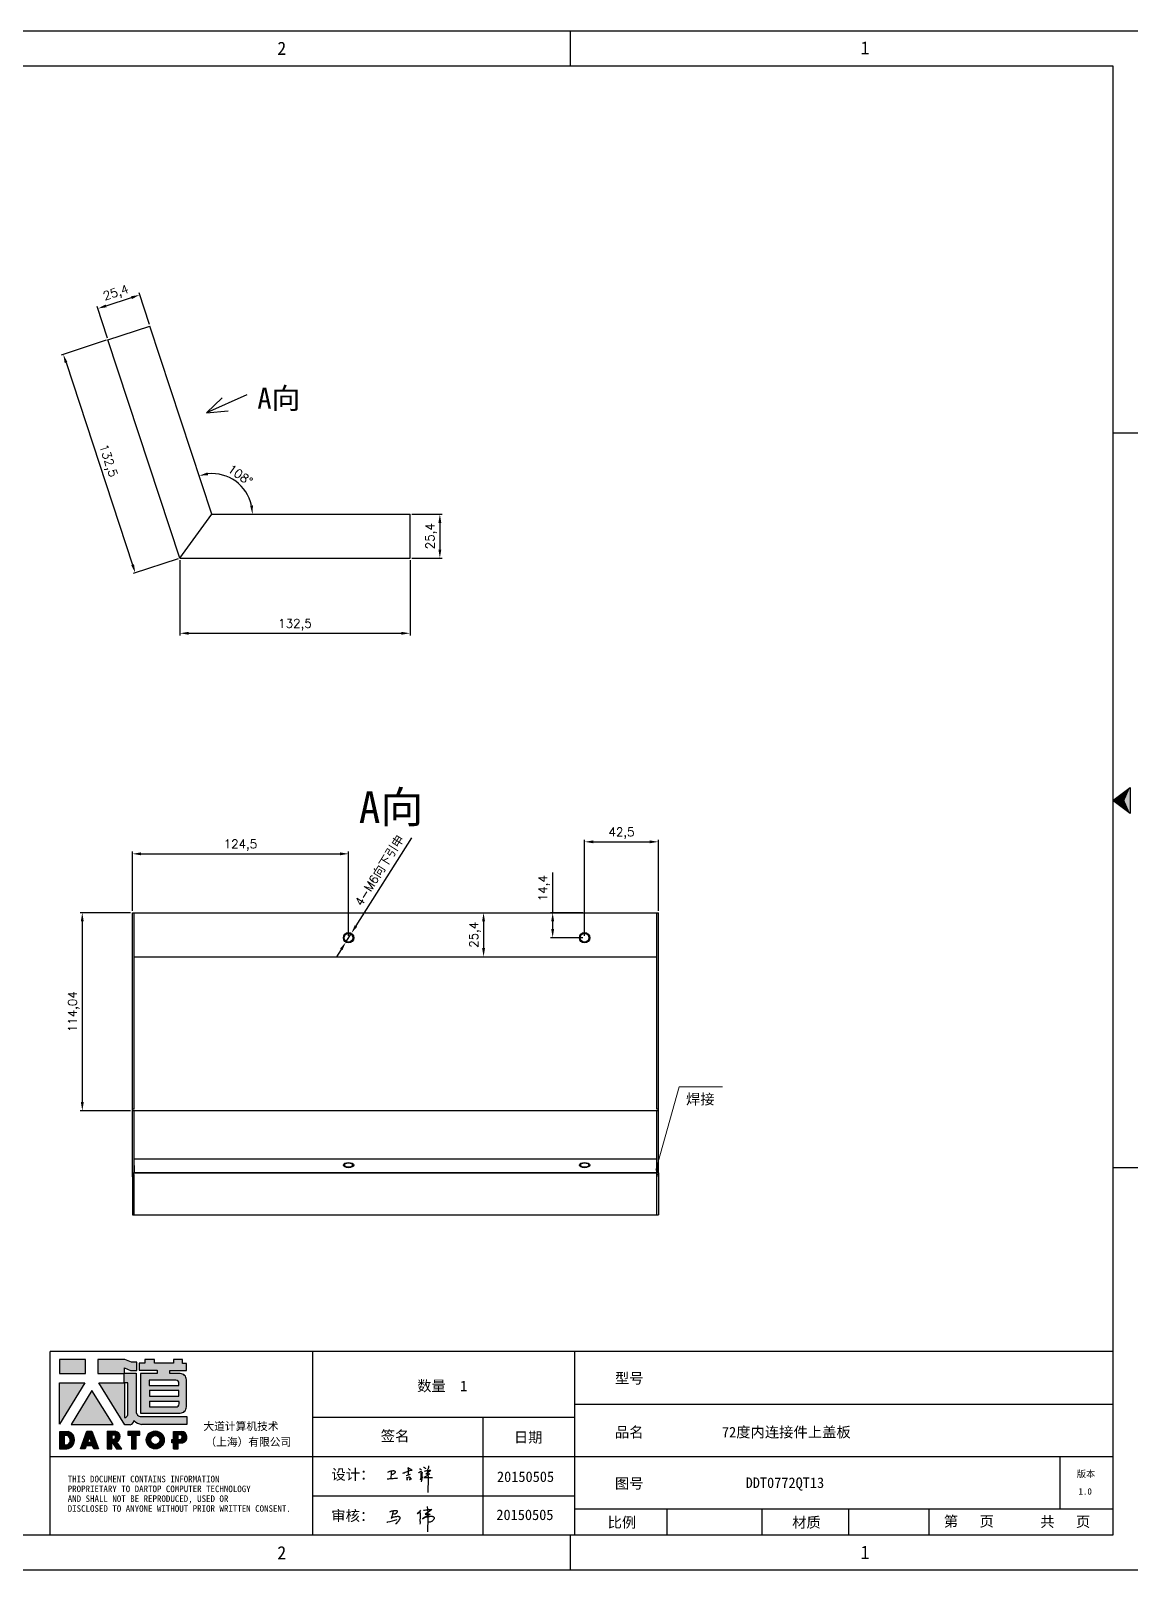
# Model space of a CAD drawing. Header units: millimetres. Extents: x -13830 to 10007, y -16942 to 55335.
# Drawn here: x 5808 to 6441, y 17546 to 18432 of the extents above; entities that cross this region are included whole.
import ezdxf
from ezdxf.enums import TextEntityAlignment as Align

# ---------------------------------------------------------------- set-up
doc = ezdxf.new("R2010")
doc.units = ezdxf.units.MM
doc.linetypes.add('DOT', pattern=[0.25, 0, -0.25])
doc.layers.add('4', color=7, linetype='Continuous')
doc.layers.add('print', color=30, linetype='Continuous')
doc.layers.add('dim', color=2, linetype='Continuous', lineweight=9)
doc.styles.add('Dartop', font='')
doc.styles.add('hzHT', font='simhei.ttf')
doc.styles.get("Standard").update_dxf_attribs({"font": 'txt', "bigfont": 'gbcbig.shx'})
doc.styles.get('Dartop').set_extended_font_data('FangSong_GB2312')
doc.dimstyles.new('small', dxfattribs={"dimtxt": 5, "dimasz": 5, "dimexe": 1.25, "dimexo": 1, "dimgap": 2, "dimtad": 1, "dimtxsty": 'Standard', "dimcen": 2.5, "dimadec": 0, "dimazin": 0, "dimtfac": 1, "dimtmove": 0, "dimatfit": 3, "dimfxl": 0, "dimarcsym": 0})

# ---------------------------------------------------------------- blocks, each defined once
blk = doc.blocks.new('*U4')
at = {"color": 254, "linetype": 'Continuous', "extrusion": (0, 0, -1)}
for points in [[(-33.167, 11), (-33, 11), (-33.25, 11.188)], [(-33.167, 11), (-33.25, 11.188), (-33.25, 10.812)], [(-33.167, 11), (-33.25, 10.812), (-33, 11)]]:
    blk.add_solid(points, dxfattribs=at)
blk = doc.blocks.new('dadao')
for p, q in [((48, 19.2), (44.9, 10.4)), ((44.9, 10.4), (51.2, 10.4)), ((51.2, 10.4), (48, 19.2))]:
    blk.add_line(p, q)
for points in [[(41.8, 121.6), (41.8, 143.7), (-0.4, 143.7), (-0.4, 121.6), (41.8, 121.6)], [(104.8, 122), (104.8, 130.3), (114.1, 126.3), (124.2, 126.3), (124.2, 139.6), (115.9, 139.6), (105.1, 143.9), (61.5, 143.9)], [(61.7, 144), (61.7, 121.3), (103.9, 121.3)], [(113.4, 38.7), (105.1, 38.7), (63, 106.5), (103.9, 106.5), (103.9, 120.9), (103.9, 121.3)], [(109.7, 53.6), (109.7, 106.2), (104.3, 106.2), (104.3, 50.4), (106.6, 50.4)], [(144.6, 94.4), (144.6, 84.8), (192, 84.8), (192, 94.1), (144.9, 94.1)], [(0, 28), (0, 0), (11.8, 0)], [(0.1, 28), (14, 28)], [(76.8, 28.2), (76.8, 0), (84.1, 0), (84.1, 11.1), (91.6, -0.1), (100.3, -0.1), (91.7, 11.1)], [(76.8, 28.2), (90.6, 28.2)], [(120.2, 45), (119.5, 45), (119.5, 44.6)], [(183.7, 0), (183.7, 9.6), (180.6, 9.6), (180.6, 14.9), (183.8, 14.9), (183.8, 28.1), (196.1, 28.1), (196.5, 28.1)], [(7.1, 21.8), (7.1, 6.1), (12, 6.1)], [(7.1, 21.8), (11.4, 21.8)], [(84, 22.7), (84, 15.3), (87.2, 15.3)], [(84, 22.7), (87.3, 22.7)], [(183.7, 0), (190.9, 0), (190.9, 9.6), (198.8, 9.6)], [(194.9, 22.3), (190.8, 22.3), (190.8, 15), (194.4, 15)]]:
    blk.add_lwpolyline(points)
blk.add_lwpolyline([(137.1, 144.2), (137.1, 137.9), (128.3, 137.9), (128.3, 126.5), (157.3, 126.5), (157.3, 121.5), (130.3, 121.5), (130.3, 57.5), (194.4, 57.5, 0.414214), (204.4, 67.5), (204.4, 111.3, 0.414214), (194.4, 121.3), (177.5, 121.3), (177.5, 126.3), (204.7, 126.3), (204.7, 137.7), (198.2, 137.7), (198.2, 143.9), (183.3, 143.9), (183.3, 138), (153, 138), (153, 144.2), (137.1, 144.2)], format="xyb", close=True)
for points in [[(-0.3, 106.2), (40.4, 106.2), (-0.3, 39.7), (-0.3, 106.2)], [(51.7, 94.1), (18.4, 39.3), (86.2, 39.3)], [(43.8, 28.2), (51.8, 28.2), (62.6, -0.1), (55, -0.1), (53.2, 5), (42.9, 5), (41.1, 0), (33.6, 0)], [(110, 28.1), (110, 21.9), (116, 21.9), (116, -0.1), (123.2, -0.1), (123.2, 22), (129.2, 22), (129.2, 28.1), (110, 28.1)]]:
    blk.add_lwpolyline(points, close=True)
for points in [[(104.8, 122), (123.4, 122), (123.4, 60, 0.414214), (131.4, 52), (204.8, 52), (204.8, 39.1), (131.7, 39.1)], [(144.3, 110.8), (144.3, 101.8), (192.3, 101.8), (192.3, 105.5, 0.414214), (187.3, 110.5), (144.3, 110.5)], [(144.6, 77), (144.6, 67.5), (187.6, 67.5, 0.414214), (192.6, 72.5), (192.6, 76.4), (144.6, 76.4)]]:
    blk.add_lwpolyline(points, format="xyb")
for radius in [14.5, 7.44]:
    blk.add_circle((154.2, 14.2), radius)
for centre, radius, start, end in [((99.2, 60.7), 12.6, 305.6399, 325.969), ((9.6, 14.2), 14.4, 278.6604, 72.3203), ((88.6, 19.4), 8.95, 290.6073, 77.2124), ((111.6, 46.7), 8.19, 282.9811, 347.6627), ((136, 61.7), 22.9, 226.7358, 259.3209), ((195.7, 18.6), 9.51, 288.8959, 85.2442), ((8.5, 13.9), 8.49, 294.2143, 69.7177), ((86.4, 19), 3.8, 282.527, 76.7196), ((193.7, 18.7), 3.8, 280.9891, 72.5513)]:
    blk.add_arc(centre, radius, start, end)
blk = doc.blocks.new('h')
for p, q in [((20773.3, -2331.8), (20775.3, -2338.7)), ((20789.1, -2340.9), (20773.5, -2331.9)), ((20775.3, -2338.7), (20775.6, -2351.2)), ((20845.7, -2343.5), (20848.4, -2353)), ((20768.1, -2360.9), (20773, -2359.1)), ((20769.5, -2366.9), (20769.8, -2370.6)), ((20769.8, -2370.6), (20770.9, -2378)), ((20770.9, -2378), (20771.5, -2370.6)), ((20772.4, -2369.3), (20774.9, -2367.8)), ((20773, -2359.1), (20784.1, -2355.2)), ((20775.6, -2351.2), (20775.5, -2357.3)), ((20782.2, -2369.2), (20780, -2377.1)), ((20780, -2377.1), (20788.3, -2371.3)), ((20780.1, -2366.4), (20780.8, -2366.4)), ((20781.9, -2367.4), (20782.2, -2369.2)), ((20848.9, -2370.3), (20847.9, -2424)), ((20848.4, -2353), (20848.9, -2370.3))]:
    blk.add_line(p, q)
for points in [[(20699.1, -2348.2, -0.029745), (20704.6, -2345.4, -0.046842), (20708.4, -2344.2, -0.00919), (20714.3, -2343, -0.018517), (20717.2, -2342.5, -0.037841), (20720.3, -2342.4, -0.039541), (20723.2, -2342.8, -0.149785), (20726, -2344.3, -0.204935), (20726.9, -2346.6, -0.074872), (20726.5, -2348.3, -0.061615), (20725.6, -2350.3, -0.034204), (20723.8, -2352.6, -0.045776), (20722.3, -2354.1, -0.054985), (20720.4, -2355.3, -0.036348), (20717.3, -2356.5, -0.067752), (20715.7, -2356.8, -0.043553), (20713.2, -2356.7)], [(20755, -2351.9, -0.024077), (20759.9, -2350.1, -0.013147), (20768.7, -2346.5, -0.00522), (20775.4, -2344.1, -0.018517), (20777.3, -2343.4, -0.008274), (20786.3, -2341, -0.039541), (20788.3, -2340.8, -0.079216), (20789.4, -2341, -0.204935)], [(20816.8, -2335, -0.053561), (20819.6, -2336.1, -0.075272), (20821.3, -2337.3, -0.005295), (20822.5, -2338.5, -0.009337), (20823.1, -2339.1, -0.026146), (20823.7, -2339.8, -0.016644), (20824.5, -2340.9)], [(20832.1, -2329.2, -0.053561), (20834.9, -2330.3, -0.075272), (20836.7, -2331.5, -0.005295), (20837.8, -2332.6, -0.009337), (20838.5, -2333.3, -0.026146), (20839, -2334, -0.016644), (20839.8, -2335.1)], [(20836, -2343.7, -0.02797), (20842.1, -2342.6, -0.048868), (20845.6, -2342.2, -0.00919), (20851.1, -2341.4, -0.018517), (20853.9, -2341.1, -0.037841), (20856.7, -2341.2, -0.039541), (20859.4, -2341.6, -0.018282), (20840.6, -2354.7, -0.000937)], [(20847.6, -2340.2, 0.021784), (20849.6, -2335.9, 0.028296), (20850.8, -2332.4, 0.008136), (20851.9, -2328.2, 0.028913), (20852.2, -2327, 0.08193), (20852.1, -2325.9, 0.075058), (20851.7, -2324.7, 0.275043)], [(20696.6, -2372.4, 0.002073), (20710.6, -2371.9, 0.016137), (20719.6, -2371.3, 0.008314), (20736.9, -2369.3)], [(20813.5, -2350.1, 0.007348), (20815.9, -2348.7, 0.008421), (20818, -2347.3, 0.009459), (20819.7, -2346.2, -0.016325), (20820.7, -2345.5, -0.173771), (20821.8, -2345.3, -0.085159), (20823.9, -2346, -0.125883), (20826, -2347.9, -0.160659), (20826.6, -2350.1, -0.010447), (20826.5, -2352.3, -0.008247), (20826.2, -2355.1, -0.002698), (20825.3, -2374, 0.001562), (20823.9, -2383.7, 0.016137)]]:
    blk.add_lwpolyline(points, format="xyb")
for points in [[(20711.3, -2343.5), (20711.3, -2343.5), (20711.5, -2355.8), (20710.7, -2368), (20710.6, -2371.9)], [(20821.5, -2350.6), (20822.4, -2359.2), (20822.2, -2364.9), (20821.7, -2369), (20821.3, -2376.3), (20823.6, -2368.5), (20827.2, -2366.3), (20829.5, -2366.3)], [(20840.6, -2354.7), (20850, -2354.7), (20855, -2354.3), (20845.9, -2361.1), (20840.5, -2364), (20833, -2367.5), (20863.2, -2367.4), (20865.9, -2367.3)]]:
    blk.add_lwpolyline(points)
for centre, radius, start, end in [((20773.7, -2371.2), 2.3, 121.9907, 163.6016), ((20787.5, -2406), 40.3, 100.6183, 108.2482), ((20780.8, -2367.6), 1.15, 9.4675, 90)]:
    blk.add_arc(centre, radius, start, end)
blk = doc.blocks.new('*D253')
at = {"layer": 'Defpoints', "color": 0}
for p in [(5893.58, 18128.36, 22.86), (6026.08, 18128.36, 22.86), (6026.08, 18085.17)]:
    blk.add_point(p, dxfattribs=at)
at = {"layer": 'dim', "color": 0, "lineweight": -2}
for p, q in [((5893.58, 18127.36), (5893.58, 18083.92)), ((6026.08, 18127.36), (6026.08, 18083.92)), ((5898.58, 18085.17), (6021.08, 18085.17))]:
    blk.add_line(p, q, dxfattribs=at)
at = {"layer": 'dim', "color": 0}
for points in [[(5898.58, 18086.01), (5898.58, 18084.34), (5893.58, 18085.17)], [(6021.08, 18086.01), (6021.08, 18084.34), (6026.08, 18085.17)]]:
    blk.add_solid(points, dxfattribs=at)
at = {"layer": 'dim', "color": 0, "insert": (5959.83, 18090.09), "char_height": 5, "attachment_point": 5}
blk.add_mtext('132,5', dxfattribs=at)
blk = doc.blocks.new('*D254')
at = {"layer": 'Defpoints', "color": 0}
for p in [(5852.14, 18254.21), (5893.58, 18128.36), (5867.9, 18119.9)]:
    blk.add_point(p, dxfattribs=at)
at = {"layer": 'dim', "color": 0, "lineweight": -2}
for p, q in [((5851.19, 18253.89), (5825.27, 18245.36)), ((5828.02, 18241), (5866.33, 18124.65)), ((5892.63, 18128.05), (5866.71, 18119.51))]:
    blk.add_line(p, q, dxfattribs=at)
at = {"layer": 'dim', "color": 0}
for points in [[(5828.81, 18241.26), (5827.23, 18240.74), (5826.45, 18245.75)], [(5867.13, 18124.91), (5865.54, 18124.39), (5867.9, 18119.9)]]:
    blk.add_solid(points, dxfattribs=at)
at = {"layer": 'dim', "color": 0, "insert": (5851.85, 18184.36), "char_height": 5, "attachment_point": 5, "rotation": 288.2277}
blk.add_mtext('132,5', dxfattribs=at)
blk = doc.blocks.new('*D255')
at = {"layer": 'Defpoints', "color": 0}
for p in [(5876.29, 18262.06), (5930.87, 18167.5), (5912.02, 18153.76), (5912.02, 18153.74), (6026.08, 18153.76)]:
    blk.add_point(p, dxfattribs=at)
at = {"layer": 'dim', "color": 0, "lineweight": -2}
blk.add_arc((5912.02, 18153.76), 23.33, 12.3031, 95.95294, dxfattribs=at)
at = {"layer": 'dim', "color": 0}
for points in [[(5909.77, 18176.15), (5909.42, 18177.78), (5904.71, 18175.92)], [(5935.64, 18158.82), (5933.98, 18158.64), (5935.35, 18153.76)]]:
    blk.add_solid(points, dxfattribs=at)
at = {"layer": 'dim', "color": 0, "insert": (5928.33, 18176.31), "char_height": 5, "attachment_point": 5, "rotation": 324.12802}
blk.add_mtext('108°', dxfattribs=at)
blk = doc.blocks.new('*D256')
at = {"layer": 'Defpoints', "color": 0}
for p in [(6026.08, 18153.76), (6026.08, 18128.36), (6043.25, 18128.36)]:
    blk.add_point(p, dxfattribs=at)
at = {"layer": 'dim', "color": 0, "lineweight": -2}
for p, q in [((6027.08, 18153.76), (6044.5, 18153.76)), ((6043.25, 18148.76), (6043.25, 18133.36)), ((6027.08, 18128.36), (6044.5, 18128.36))]:
    blk.add_line(p, q, dxfattribs=at)
at = {"layer": 'dim', "color": 0}
for points in [[(6042.41, 18148.76), (6044.08, 18148.76), (6043.25, 18153.76)], [(6042.41, 18133.36), (6044.08, 18133.36), (6043.25, 18128.36)]]:
    blk.add_solid(points, dxfattribs=at)
at = {"layer": 'dim', "color": 0, "insert": (6038.33, 18141.06), "char_height": 5, "attachment_point": 5, "rotation": 90}
blk.add_mtext('25,4', dxfattribs=at)
blk = doc.blocks.new('*D257')
at = {"layer": 'Defpoints', "color": 0}
for p in [(5870.47, 18279.98), (5876.29, 18262.06), (5852.14, 18254.21)]:
    blk.add_point(p, dxfattribs=at)
at = {"layer": 'dim', "color": 0, "lineweight": -2}
for p, q in [((5851.07, 18273.67), (5865.72, 18278.43)), ((5875.99, 18263.01), (5870.09, 18281.17)), ((5851.83, 18255.16), (5845.93, 18273.32))]:
    blk.add_line(p, q, dxfattribs=at)
at = {"layer": 'dim', "color": 0}
for points in [[(5865.46, 18279.23), (5865.97, 18277.64), (5870.47, 18279.98)], [(5850.81, 18274.47), (5851.33, 18272.88), (5846.31, 18272.13)]]:
    blk.add_solid(points, dxfattribs=at)
at = {"layer": 'dim', "color": 0, "insert": (5856.87, 18280.73), "char_height": 5, "attachment_point": 5, "rotation": 18}
blk.add_mtext('25,4', dxfattribs=at)
blk = doc.blocks.new('*D261')
at = {"layer": 'Defpoints', "color": 0}
for p in [(6043.65, 17924.29), (6043.65, 17898.89), (6068.41, 17898.89)]:
    blk.add_point(p, dxfattribs=at)
at = {"layer": 'dim', "color": 0, "lineweight": -2}
for p, q in [((6044.65, 17924.29), (6069.66, 17924.29)), ((6068.41, 17919.29), (6068.41, 17903.89)), ((6044.65, 17898.89), (6069.66, 17898.89))]:
    blk.add_line(p, q, dxfattribs=at)
at = {"layer": 'dim', "color": 0}
for points in [[(6067.58, 17919.29), (6069.25, 17919.29), (6068.41, 17924.29)], [(6067.58, 17903.89), (6069.25, 17903.89), (6068.41, 17898.89)]]:
    blk.add_solid(points, dxfattribs=at)
at = {"layer": 'dim', "color": 0, "insert": (6063.5, 17911.59), "char_height": 5, "attachment_point": 5, "rotation": 90}
blk.add_mtext('25,4', dxfattribs=at)
blk = doc.blocks.new('*D262')
at = {"layer": 'Defpoints', "color": 0}
for p in [(5989.1, 17907.35), (5992.3, 17912.43)]:
    blk.add_point(p, dxfattribs=at)
at = {"layer": 'dim', "color": 0, "lineweight": -2}
for p, q in [((6026.88, 17967.43), (5994.96, 17916.66)), ((5989.1, 17907.35), (5992.3, 17912.43)), ((5986.44, 17903.12), (5983.78, 17898.89))]:
    blk.add_line(p, q, dxfattribs=at)
at = {"layer": 'dim', "color": 0}
for points in [[(5994.25, 17917.11), (5995.66, 17916.22), (5992.3, 17912.43)], [(5985.74, 17903.56), (5987.15, 17902.68), (5989.1, 17907.35)]]:
    blk.add_solid(points, dxfattribs=at)
at = {"layer": 'dim', "color": 0, "insert": (6008.71, 17948.45), "char_height": 5, "attachment_point": 5, "rotation": 57.83897}
blk.add_mtext('4-M6{\\fSimSun|b0|i0|c134|p2;向下引申}', dxfattribs=at)
blk = doc.blocks.new('*D263')
at = {"layer": 'Defpoints', "color": 0}
for p in [(5990.7, 17958.19), (5866.2, 17924.29), (5990.7, 17909.89)]:
    blk.add_point(p, dxfattribs=at)
at = {"layer": 'dim', "color": 0, "lineweight": -2}
for p, q in [((5866.2, 17925.29), (5866.2, 17959.44)), ((5871.2, 17958.19), (5985.7, 17958.19)), ((5990.7, 17910.89), (5990.7, 17959.44))]:
    blk.add_line(p, q, dxfattribs=at)
at = {"layer": 'dim', "color": 0}
for points in [[(5871.2, 17959.02), (5871.2, 17957.36), (5866.2, 17958.19)], [(5985.7, 17959.02), (5985.7, 17957.36), (5990.7, 17958.19)]]:
    blk.add_solid(points, dxfattribs=at)
at = {"layer": 'dim', "color": 0, "insert": (5928.45, 17963.11), "char_height": 5, "attachment_point": 5}
blk.add_mtext('124,5', dxfattribs=at)
blk = doc.blocks.new('*D264')
at = {"layer": 'Defpoints', "color": 0}
for p in [(6169.1, 17965.09), (6169.1, 17924.29), (6126.6, 17909.89)]:
    blk.add_point(p, dxfattribs=at)
at = {"layer": 'dim', "color": 0, "lineweight": -2}
for p, q in [((6126.6, 17910.89), (6126.6, 17966.34)), ((6169.1, 17925.29), (6169.1, 17966.34)), ((6131.6, 17965.09), (6164.1, 17965.09))]:
    blk.add_line(p, q, dxfattribs=at)
at = {"layer": 'dim', "color": 0}
for points in [[(6131.6, 17965.92), (6131.6, 17964.26), (6126.6, 17965.09)], [(6164.1, 17965.92), (6164.1, 17964.26), (6169.1, 17965.09)]]:
    blk.add_solid(points, dxfattribs=at)
at = {"layer": 'dim', "color": 0, "insert": (6147.85, 17970.01), "char_height": 5, "attachment_point": 5}
blk.add_mtext('42,5', dxfattribs=at)
blk = doc.blocks.new('*D265')
at = {"layer": 'Defpoints', "color": 0}
for p in [(6108.2, 17924.29), (6126.6, 17924.29), (6126.6, 17909.89)]:
    blk.add_point(p, dxfattribs=at)
at = {"layer": 'dim', "color": 0, "lineweight": -2}
for p, q in [((6108.2, 17924.29), (6108.2, 17947.46)), ((6125.6, 17924.29), (6106.95, 17924.29)), ((6108.2, 17914.89), (6108.2, 17919.29)), ((6125.6, 17909.89), (6106.95, 17909.89))]:
    blk.add_line(p, q, dxfattribs=at)
at = {"layer": 'dim', "color": 0}
for points in [[(6107.37, 17919.29), (6109.03, 17919.29), (6108.2, 17924.29)], [(6107.37, 17914.89), (6109.03, 17914.89), (6108.2, 17909.89)]]:
    blk.add_solid(points, dxfattribs=at)
at = {"layer": 'dim', "color": 0, "insert": (6103.28, 17938.37), "char_height": 5, "attachment_point": 5, "rotation": 90}
blk.add_mtext('14,4', dxfattribs=at)
blk = doc.blocks.new('*D260')
at = {"layer": 'Defpoints', "color": 0}
for p in [(5866.2, 17924.29), (5837.37, 17810.25), (5866.2, 17810.25)]:
    blk.add_point(p, dxfattribs=at)
at = {"layer": 'dim', "color": 0, "lineweight": -2}
for p, q in [((5865.2, 17924.29), (5836.12, 17924.29)), ((5837.37, 17919.29), (5837.37, 17815.25)), ((5865.2, 17810.25), (5836.12, 17810.25))]:
    blk.add_line(p, q, dxfattribs=at)
at = {"layer": 'dim', "color": 0}
for points in [[(5836.54, 17919.29), (5838.21, 17919.29), (5837.37, 17924.29)], [(5836.54, 17815.25), (5838.21, 17815.25), (5837.37, 17810.25)]]:
    blk.add_solid(points, dxfattribs=at)
at = {"layer": 'dim', "color": 0, "insert": (5832.46, 17867.27), "char_height": 5, "attachment_point": 5, "rotation": 90}
blk.add_mtext('114,04', dxfattribs=at)

msp = doc.modelspace()

# ---------------------------------------------------------------- hatches: boundary and pattern name
for points in [[(5839.261, 17666.947), (5824.194, 17666.947), (5824.194, 17659.075), (5839.261, 17659.075)], [(5838.776, 17653.567), (5824.234, 17653.567), (5824.234, 17629.824)], [(5842.807, 17649.258), (5830.92, 17629.666), (5855.126, 17629.666)], [(5870.495, 17625.657), (5863.616, 17625.657), (5863.616, 17623.474), (5865.762, 17623.474), (5865.762, 17615.61), (5868.332, 17615.61), (5868.332, 17623.48), (5870.495, 17623.48)]]:
    msp.add_hatch(color=0).paths.add_polyline_path(points)
h = msp.add_hatch(color=0)
h.paths.add_polyline_path([(5861.778, 17662.163), (5865.104, 17660.726), (5868.699, 17660.726), (5868.699, 17665.485), (5865.733, 17665.485), (5861.868, 17667.011), (5846.381, 17667.011), (5846.381, 17658.963), (5861.45, 17658.963), (5861.45, 17658.801), (5861.45, 17653.657), (5846.837, 17653.657), (5861.867, 17629.469), (5864.843, 17629.469, 0.2793748), (5867.016, 17631.582), (5867.016, 17631.693), (5867.278, 17631.693, 0.1431454), (5871.376, 17629.608), (5897.493, 17629.608), (5897.493, 17634.195), (5871.265, 17634.195, -0.4142136), (5868.408, 17637.052), (5868.408, 17659.218), (5861.778, 17659.218)])
h.paths.add_polyline_path([(5861.601, 17653.554), (5863.516, 17653.554), (5863.516, 17634.781, -0.0889357), (5862.407, 17633.639), (5861.595, 17633.639)], flags=16)
h = msp.add_hatch(color=0)
h.paths.add_polyline_path([(5897.448, 17664.818), (5895.124, 17664.818), (5895.124, 17667.029), (5889.813, 17667.029), (5889.813, 17664.929), (5878.969, 17664.929), (5878.969, 17667.139), (5873.29, 17667.139), (5873.29, 17664.888), (5870.152, 17664.888), (5870.152, 17660.813), (5880.507, 17660.813), (5880.507, 17659.01), (5870.858, 17659.01), (5870.858, 17636.191), (5893.766, 17636.191, 0.4142136), (5897.337, 17639.762), (5897.337, 17655.389, 0.4142136), (5893.766, 17658.96), (5887.71, 17658.96), (5887.71, 17660.729), (5897.448, 17660.729)])
h.paths.add_polyline_path([(5891.236, 17655.092, -0.4142136), (5893.022, 17653.306), (5893.022, 17651.997), (5875.87, 17651.997), (5875.87, 17655.092)], flags=16)
h.paths.add_polyline_path([(5892.911, 17649.233), (5892.911, 17645.917), (5875.981, 17645.917), (5875.981, 17649.233)], flags=16)
h.paths.add_polyline_path([(5893.132, 17642.933), (5893.132, 17641.513, -0.4142136), (5891.346, 17639.728), (5875.981, 17639.728), (5875.981, 17642.933)], flags=16)
h = msp.add_hatch(color=0)
h.paths.add_polyline_path([(5829.33, 17625.621), (5824.341, 17625.621), (5824.341, 17615.64), (5828.543, 17615.64, 0.7930159)])
h.paths.add_polyline_path([(5828.617, 17617.825), (5826.872, 17617.825), (5826.872, 17623.435), (5828.424, 17623.435, -0.6713609)], flags=16)
h = msp.add_hatch(color=0)
h.paths.add_polyline_path([(5842.845, 17625.703), (5839.998, 17625.703), (5836.336, 17615.629), (5839.033, 17615.629), (5839.668, 17617.414), (5843.321, 17617.414), (5843.97, 17615.607), (5846.688, 17615.607)])
h.paths.add_polyline_path([(5842.623, 17619.339), (5840.36, 17619.339), (5841.471, 17622.504)], flags=16)
h = msp.add_hatch(color=0)
h.paths.add_polyline_path([(5856.684, 17625.696), (5851.777, 17625.696), (5851.777, 17615.623), (5854.37, 17615.623), (5854.37, 17619.617), (5857.035, 17615.587), (5860.168, 17615.587), (5857.101, 17619.591, 0.7440549)])
h.paths.add_polyline_path([(5854.346, 17621.107), (5854.346, 17623.753), (5855.505, 17623.753, -0.796809), (5855.488, 17621.107)], flags=16)
h = msp.add_hatch(color=0)
h.paths.add_polyline_path([(5874.235, 17620.696, 1), (5884.578, 17620.696, 1)])
h.paths.add_polyline_path([(5882.063, 17620.696, -1), (5876.75, 17620.696, -1)], flags=16)
h = msp.add_hatch(color=0)
h.paths.add_polyline_path([(5894.499, 17625.672), (5894.35, 17625.672), (5889.976, 17625.672), (5889.976, 17620.971), (5888.816, 17620.971), (5888.816, 17619.063), (5889.957, 17619.063), (5889.957, 17615.641), (5892.511, 17615.641), (5892.511, 17619.076), (5895.317, 17619.076, 0.8123038)])
h.paths.add_polyline_path([(5892.473, 17620.984), (5892.473, 17623.614), (5893.926, 17623.614, -0.7782134), (5893.778, 17620.984)], flags=16)

# ---------------------------------------------------------------- linework, layer by layer
at = {"color": 0, "linetype": 'DOT'}
for p, q in [((5191.213, 18432.062), (6450.799, 18432.062)), ((6450.799, 17545.725), (5191.213, 17545.725))]:
    msp.add_line(p, q, dxfattribs=at)
at = {"color": 0}
for p, q in [((6118.423, 18411.918), (6118.423, 18432.062)), ((5231.501, 18411.918), (6430.655, 18411.918)), ((6430.655, 18411.918), (6430.655, 17565.869)), ((6470.943, 18200.406), (6430.655, 18200.406)), ((6470.943, 17777.381), (6430.655, 17777.381)), ((6430.655, 17671.625), (5818.78, 17671.625)), ((5818.78, 17565.869), (5818.78, 17671.625)), ((5969.86, 17671.625), (5969.86, 17565.869)), ((6120.941, 17565.869), (6120.941, 17671.625)), ((6120.941, 17641.409), (6430.655, 17641.409)), ((5969.86, 17633.855), (6120.941, 17633.855)), ((6068.063, 17633.855), (6068.063, 17565.869)), ((5818.78, 17611.193), (5969.86, 17611.193)), ((5969.86, 17611.193), (6430.655, 17611.193)), ((6400.439, 17580.977), (6400.439, 17611.193)), ((5969.86, 17588.531), (6120.941, 17588.531)), ((6120.941, 17580.977), (6430.655, 17580.977)), ((6174.094, 17565.869), (6174.094, 17580.977)), ((6228.873, 17565.869), (6228.873, 17580.977)), ((6278.672, 17565.869), (6278.672, 17580.977)), ((6324.899, 17565.869), (6324.899, 17580.977)), ((6430.655, 17565.869), (5231.501, 17565.869)), ((6118.423, 17545.725), (6118.423, 17565.869))]:
    msp.add_line(p, q, dxfattribs=at)
for p, q in [((5852.138, 18254.207), (5876.294, 18262.056)), ((5912.024, 18153.743), (5876.294, 18262.056)), ((5893.582, 18128.36), (5852.138, 18254.207)), ((5932.193, 18222.546, -22.86), (5908.905, 18212.177, -22.86)), ((5908.905, 18212.177, -22.86), (5917.947, 18220.672, -22.86)), ((5908.905, 18212.177, -22.86), (5921.268, 18213.212, -22.86)), ((5893.582, 18128.36), (5912.036, 18153.76)), ((5912.018, 18153.76), (6026.08, 18153.76)), ((6026.08, 18128.36), (6026.08, 18153.76)), ((5893.582, 18128.36), (6026.08, 18128.36)), ((5866.199, 17772.306), (5866.199, 17924.292)), ((5866.199, 17811.248), (5866.199, 17924.292)), ((5866.199, 17924.292), (6169.099, 17924.292)), ((5867.199, 17811.248), (5867.199, 17924.292)), ((5867.199, 17898.892), (5867.199, 17924.292)), ((6168.099, 17811.248), (6168.099, 17924.292)), ((6168.099, 17898.892), (6168.099, 17924.292)), ((6169.099, 17772.306), (6169.099, 17924.292)), ((6169.099, 17811.248), (6169.099, 17924.292)), ((5867.199, 17898.892), (6168.099, 17898.892)), ((5867.199, 17811.248), (5866.199, 17811.248)), ((5866.199, 17774.506), (5866.199, 17810.248)), ((6169.099, 17810.248), (5866.199, 17810.248)), ((5867.199, 17774.506), (5867.199, 17810.248)), ((6169.099, 17811.248), (6168.099, 17811.248)), ((6168.099, 17774.506), (6168.099, 17810.248)), ((6169.099, 17774.506), (6169.099, 17810.248)), ((6168.099, 17782.334), (5867.199, 17782.334)), ((5867.199, 17778.785), (5867.199, 17774.506)), ((6168.099, 17774.506), (5867.199, 17774.506)), ((6168.099, 17778.785), (6168.099, 17774.506)), ((6034.743, 17576.202), (6033.258, 17575.399)), ((6035.811, 17576.773), (6034.743, 17576.202)), ((6034.804, 17577.974), (6036.692, 17577.974)), ((6037.698, 17578.066), (6035.811, 17576.773)), ((6035.879, 17582.454), (6036.313, 17578.833)), ((6036.383, 17576.16), (6036.223, 17567.84)), ((6036.313, 17578.833), (6036.383, 17576.16)), ((6036.692, 17577.974), (6037.698, 17578.066))]:
    msp.add_line(p, q)
at = {"extrusion": (0, 0.5, 0.866025)}
for p, q in [((5866.199, 17774.506), (6168.099, 17774.506)), ((5866.199, 17774.506), (5866.199, 17750.349)), ((5867.199, 17773.64, 0.5), (5866.199, 17773.64, 0.5)), ((5867.199, 17772.306, 1.27), (5867.199, 17773.64, 0.5)), ((5867.199, 17750.349), (5867.199, 17773.64, 0.5)), ((6168.099, 17773.64, 0.5), (6168.099, 17774.506)), ((6168.099, 17772.306, 1.27), (6168.099, 17773.64, 0.5)), ((6168.099, 17773.64, 0.5), (6169.099, 17773.64, 0.5)), ((6168.099, 17750.349), (6168.099, 17773.64, 0.5)), ((6169.099, 17773.64, 0.5), (6168.099, 17773.64, 0.5)), ((6169.099, 17774.506), (6169.099, 17750.349)), ((6169.099, 17773.64, 0.5), (6169.099, 17774.506)), ((5866.199, 17750.349), (6169.099, 17750.349))]:
    msp.add_line(p, q, dxfattribs=at)
at = {"color": 0}
msp.add_lwpolyline([(6430.655, 17988.894), (6440.727, 17996.448), (6440.727, 17981.34), (6430.655, 17988.894)], close=True, dxfattribs=at)
for points in [[(6014.392, 17579.28, -0.029745), (6015.256, 17579.713, -0.0468422), (6015.84, 17579.901, -0.0091902), (6016.753, 17580.086, -0.0185172), (6017.21, 17580.152, -0.0378406), (6017.682, 17580.167, -0.0395413), (6018.131, 17580.111, -0.1497852), (6018.569, 17579.872, -0.2049352), (6018.703, 17579.525, -0.0748717), (6018.652, 17579.251, -0.0616146), (6018.503, 17578.948, -0.0342039), (6018.233, 17578.592, -0.0457759), (6017.991, 17578.361, -0.054985), (6017.699, 17578.177, -0.0363479), (6017.214, 17577.984, -0.0677521), (6016.971, 17577.942, -0.0435534), (6016.59, 17577.962)], [(6033.258, 17575.399, -0.029745), (6034.606, 17576.074, -0.0468422), (6035.518, 17576.367, -0.0091902), (6036.941, 17576.655, -0.0185172), (6037.655, 17576.758, -0.0378406), (6038.391, 17576.781, -0.0395413), (6039.091, 17576.694, -0.1497852), (6039.775, 17576.321, -0.2049352), (6039.984, 17575.78, -0.0748717), (6039.904, 17575.353, -0.0616146), (6039.672, 17574.881, -0.0342039), (6039.25, 17574.324, -0.0457759), (6038.873, 17573.964, -0.054985), (6038.417, 17573.677, -0.0363479), (6037.661, 17573.376, -0.0677521), (6037.282, 17573.311, -0.0435534), (6036.687, 17573.342)], [(6033.877, 17580.201, -0.0279703), (6035.098, 17580.427, -0.0488679), (6035.805, 17580.502, -0.0091902), (6036.918, 17580.667, -0.0185172), (6037.474, 17580.718, -0.0378406), (6038.044, 17580.706, -0.0395413), (6038.582, 17580.61, -0.0182819), (6034.804, 17577.974, -0.0009369)]]:
    msp.add_lwpolyline(points, format="xyb")
msp.add_lwpolyline([(6016.296, 17579.998), (6016.296, 17579.998), (6016.007, 17578.228), (6015.532, 17576.563), (6015.221, 17575.542)])
for centre, radius in [((5990.699, 17909.892), 3), ((6126.599, 17909.892), 3), ((5990.699, 17909.892), 2.5), ((6126.599, 17909.892), 2.5)]:
    msp.add_circle(centre, radius)
at = {"extrusion": (3.3896e-13, 0.866025, 0.5)}
for centre, radius in [((-5990.699, -8889.478, 15397.028), 3), ((-5990.699, -8889.478, 15397.028), 2.5), ((-6126.599, -8889.478, 15397.028), 3), ((-6126.599, -8889.478, 15397.028), 2.5)]:
    msp.add_circle(centre, radius, dxfattribs=at)
for centre, radius, start, end in [((6017.811, 17572.437), 3.943, 102.47486, 113.202449), ((6023.523, 17546.615), 30.39, 100.36867, 102.47486), ((6019.402, 17569.141), 7.49, 96.125337, 100.36867), ((6019.003, 17572.86), 3.75, 87.457037, 96.125337), ((6019.017, 17573.174), 3.435, 78.399567, 87.457037), ((6019.502, 17575.537), 1.022, 44.324655, 78.399567), ((6019.828, 17575.855), 0.567, 357.998393, 44.324655), ((6022.814, 17591.263), 14.915, 299.265464, 300.9495), ((6056.605, 17466.239), 115.167, 102.46592, 103.2053), ((5978.122, 17633.909), 76.257, 313.366132, 315.296084), ((6031.756, 17578.203), 0.488, 52.375745, 91.291159), ((5602.86, 17592.037), 429.463, 357.565664, 358.057278), ((6031.589, 17578.279), 0.559, 357.196828, 33.705179), ((6019.011, 17579.102), 13.166, 352.912546, 354.802684), ((6023.95, 17578.653), 8.207, 354.802684, 357.196828), ((6012.182, 17576.47), 3.193, 281.076982, 291.212632), ((5941.981, 17861.421), 296.638, 283.91895, 284.971512), ((6020.1, 17567.098), 9.752, 113.202449, 120.017497), ((6017.176, 17574.975), 2.515, 283.816254, 294.030509), ((6017.712, 17573.731), 1.16, 294.836428, 309.901134), ((6002.247, 17587.999), 22.192, 316.919563, 320.58866), ((6014.823, 17577.218), 5.643, 324.094808, 331.378357), ((6019.202, 17575.004), 0.754, 319.573073, 337.48549), ((6017.126, 17576.663), 3.388, 324.910666, 333.348429), ((6018.774, 17576.048), 1.65, 326.76781, 340.871018), ((6019.273, 17575.875), 1.122, 340.871018, 357.998393), ((6272.605, 17537.441), 243.4, 171.410173, 171.768083)]:
    msp.add_arc(centre, radius, start, end)
at = {"layer": 'dim'}
for p, q in [((6167.539, 17775.96), (6181.114, 17824.023, -22.86)), ((6181.114, 17824.023, -22.86), (6205.931, 17824.023, -22.86))]:
    msp.add_line(p, q, dxfattribs=at)
at = {"layer": 'print'}
msp.add_lwpolyline([(5191.213, 18432.062), (6470.943, 18432.062), (6470.943, 17545.725), (5191.213, 17545.725)], close=True, dxfattribs=at)

# ---------------------------------------------------------------- block references
at = {"color": 0, "linetype": 'Continuous', "xscale": 40.28805309813855, "yscale": 40.28805309813855, "zscale": 40.28805309813855}
msp.add_blockref('*U4', (5101.149, 17545.725), dxfattribs=at)
at = {"color": 0}
for name, p, xscale, yscale, zscale in [('dadao', (5824.341, 17615.64), 0.3570986524328962, 0.3570986524328962, 0.3570986524328962), ('h', (2805.95, 17965.993), 0.1549482039698633, 0.1549482039698633, 0.1549482039698633)]:
    msp.add_blockref(name, p, dxfattribs=dict(at, xscale=xscale, yscale=yscale, zscale=zscale))

# ---------------------------------------------------------------- texts
for s, height, style, p in [('2', 7.554, 'Dartop', (5952.234, 18421.99)), ('1', 7.554, 'Dartop', (6288.054, 18422.23)), ('A向', 12.0864, 'hzHT', (5950.514, 18220.501, -22.86)), ('A向', 18.1296, 'hzHT', (6015.151, 17985.098, -62.582)), ('焊接', 6.0432, 'hzHT', (6193.215, 17816.937, -22.86)), ('型号', 6.0432, 'hzHT', (6152.294, 17656.253)), ('数量  1', 6.0432, 'hzHT', (6044.588, 17651.816)), ('签名', 6.0432, 'hzHT', (6017.442, 17623.016)), ('日期', 6.0432, 'hzHT', (6094.123, 17622.272)), ('品名', 6.0432, 'hzHT', (6152.294, 17625.23)), ('72度内连接件上盖板', 6.0432, 'hzHT', (6242.756, 17625.23)), ('版本', 3.777, 'hzHT', (6415.256, 17601.166)), ('20150505', 6.0432, 'hzHT', (6092.572, 17599.553)), ('图号', 6.0432, 'hzHT', (6152.294, 17595.692)), ('DDT0772QT13', 6.04321, 'hzHT', (6241.911, 17596.086)), ('1.0', 3.777, 'Dartop', (6414.802, 17591.072)), ('20150505', 6.0432, 'hzHT', (6092.212, 17577.625)), ('比例', 6.0432, 'hzHT', (6148.08, 17573.266)), ('材质', 6.0432, 'hzHT', (6254.33, 17573.266)), ('第   页', 6.0432, 'hzHT', (6347.814, 17573.892)), ('共   页', 6.0432, 'hzHT', (6403.326, 17573.672)), ('2', 7.554, 'Dartop', (5952.234, 17555.797)), ('1', 7.554, 'Dartop', (6288.054, 17556.037))]:
    msp.add_text(s, height=height, dxfattribs=dict(at, style=style)).set_placement(p, align=Align.MIDDLE_CENTER)
at = {"color": 0, "style": 'hzHT'}
for s, height, p in [('设计：', 6.0432, (5980.833, 17597.838)), ('THIS DOCUMENT CONTAINS INFORMATION', 3.777, (5828.977, 17596.35)), ('PROPRIETARY TO DARTOP COMPUTER TECHNOLOGY', 3.777, (5828.977, 17590.684)), ('AND SHALL NOT BE REPRODUCED, USED OR', 3.777, (5828.977, 17585.019)), ('DISCLOSED TO ANYONE WITHOUT PRIOR WRITTEN CONSENT.', 3.777, (5828.977, 17579.353)), ('审核：', 6.0432, (5980.743, 17574.041))]:
    msp.add_text(s, height=height, dxfattribs=at).set_placement(p)
at = {"layer": '4', "color": 0, "style": 'hzHT'}
for s, p in [('大道计算机技术', (5907.096, 17626.35)), ('（上海）有限公司', (5908.237, 17617.316))]:
    msp.add_text(s, height=4.5324, dxfattribs=at).set_placement(p)

# ---------------------------------------------------------------- dimensions: what is measured, and where the dimension line sits
at = {"layer": 'dim'}
for p2, distance, picture, middle in [((5876.294, 18262.056), 18.844, '*D257', (5856.874, 18280.729)), ((5893.582, 18128.36), -27.04, '*D254', (5851.846, 18184.363))]:
    dim = msp.add_aligned_dim(p1=(5852.138, 18254.207), p2=p2, distance=distance, dimstyle='small', override={"dimpost": '\\X'}, dxfattribs=at)
    dim.commit()
    dim.dimension.update_dxf_attribs({"geometry": picture, "text_midpoint": middle})
dim = msp.add_angular_dim_2l(base=(5930.872, 18167.501), line1=((5912.024, 18153.743), (5876.294, 18262.056)), line2=((5912.018, 18153.76), (6026.08, 18153.76)), dimstyle='small', override={"dimpost": '\\X'}, dxfattribs=at)
dim.commit()
dim.dimension.update_dxf_attribs({"geometry": '*D255', "text_midpoint": (5928.326, 18176.311)})
for base, p1, p2, angle, picture, middle in [((6043.246, 18128.36), (6026.08, 18153.76), (6026.08, 18128.36), 90, '*D256', (6038.329, 18141.06)), ((6108.201, 17924.292), (6126.599, 17909.892), (6126.599, 17924.292), 270, '*D265', (6103.284, 17938.375)), ((5837.373, 17810.248), (5866.199, 17924.292), (5866.199, 17810.248), 270, '*D260', (5832.456, 17867.27)), ((6068.414, 17898.892), (6043.649, 17924.292), (6043.649, 17898.892), 270, '*D261', (6063.497, 17911.592))]:
    dim = msp.add_linear_dim(base=base, p1=p1, p2=p2, angle=angle, dimstyle='small', override={"dimpost": '\\X'}, dxfattribs=at)
    dim.commit()
    dim.dimension.update_dxf_attribs({"geometry": picture, "text_midpoint": middle})
for base, p1, p2, picture, middle in [((6026.08, 18085.173, -22.86), (5893.582, 18128.36), (6026.08, 18128.36), '*D253', (5959.831, 18090.09, -22.86)), ((5990.699, 17958.19), (5866.199, 17924.292), (5990.699, 17909.892), '*D263', (5928.449, 17963.107)), ((6169.099, 17965.088), (6126.599, 17909.892), (6169.099, 17924.292), '*D264', (6147.849, 17970.005))]:
    dim = msp.add_linear_dim(base=base, p1=p1, p2=p2, dimstyle='small', override={"dimpost": '\\X'}, dxfattribs=at)
    dim.commit()
    dim.dimension.update_dxf_attribs({"geometry": picture, "text_midpoint": middle})
dim = msp.add_diameter_dim_2p(p1=(5989.102, 17907.352), p2=(5992.296, 17912.431), text='4-M6{\\fSimSun|b0|i0|c134|p2;向下引申}', dimstyle='small', override={"dimpost": '\\X'}, dxfattribs=at)
dim.commit()
dim.dimension.update_dxf_attribs({"geometry": '*D262', "text_midpoint": (6013.18, 17945.644), "dimtype": 163})

doc.saveas('drawing.dxf')
